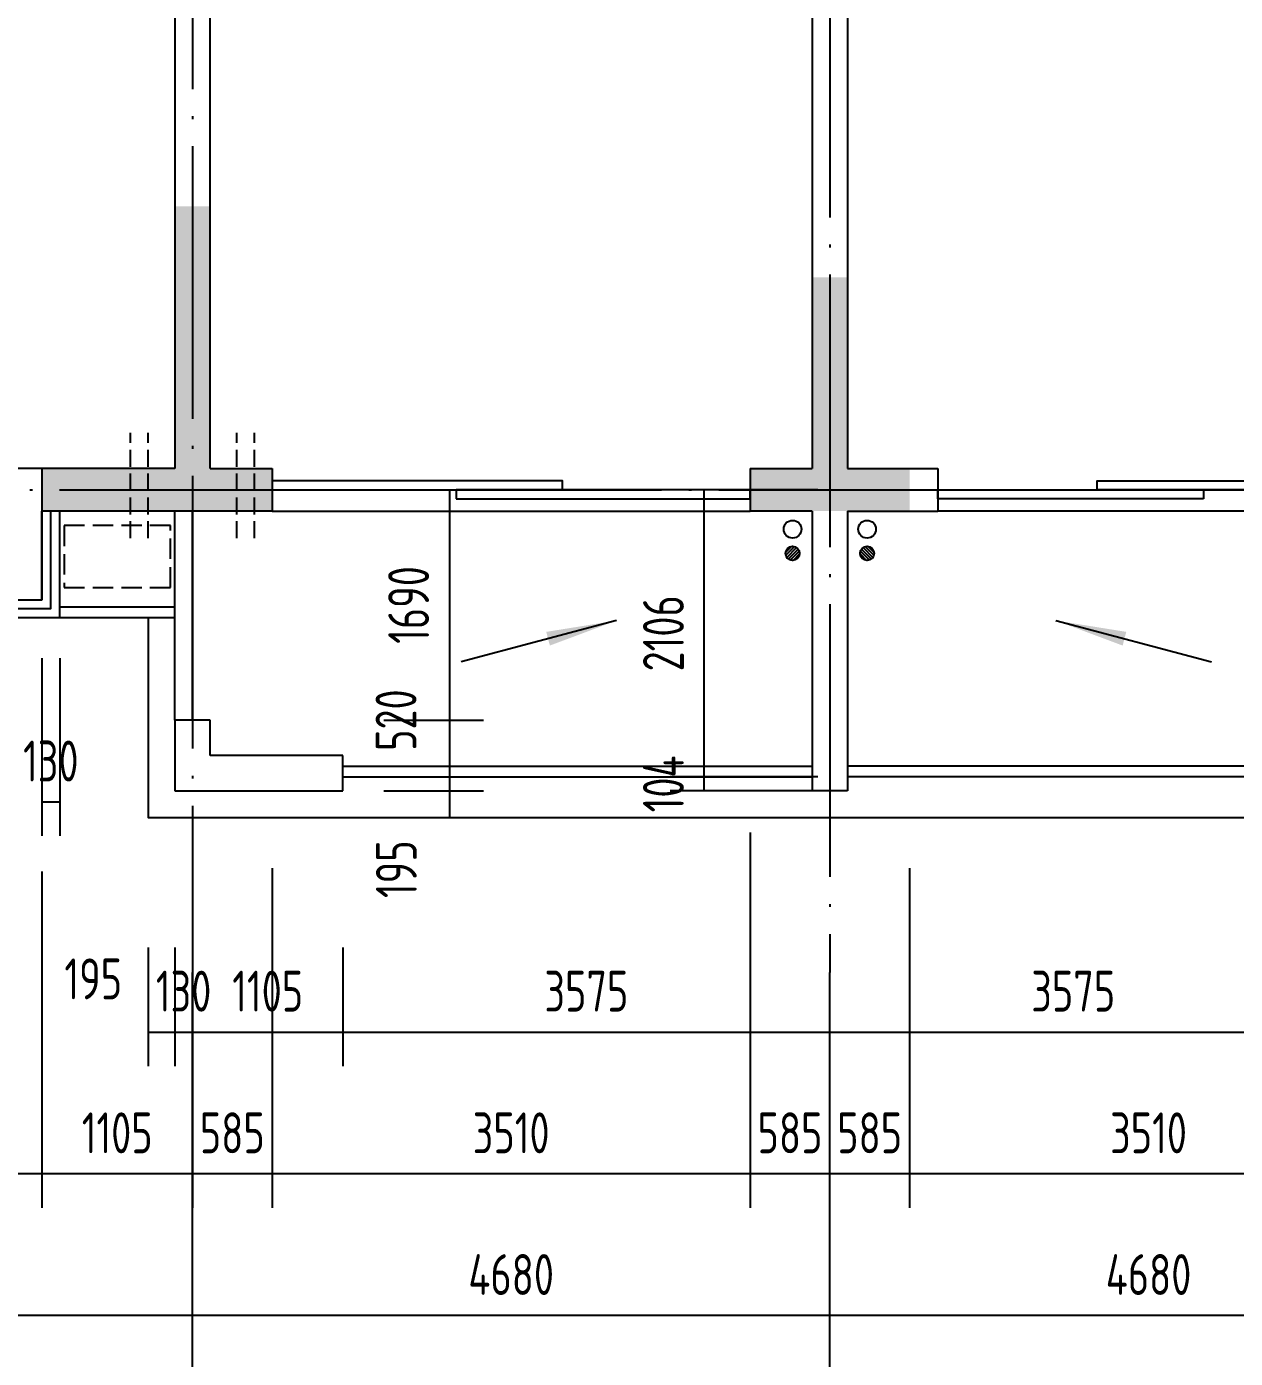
# Model space of a CAD drawing. Extents: x -726032 to 135930, y -151624 to 587044.
# Drawn here: x -453105 to -444229, y 402179 to 411954 of the extents above; entities that cross this region are included whole.
import ezdxf

# ---------------------------------------------------------------- set-up
doc = ezdxf.new("R2010")
doc.units = 0
doc.header["$LTSCALE"] = 1000
doc.header["$MEASUREMENT"] = 0
doc.linetypes.add('DASH', pattern=[0.35, 0.25, -0.1])
doc.linetypes.add('DOTE', pattern=[2.42, 2, -0.2, 0.02, -0.2])
doc.layers.get('0').update_dxf_attribs({"linetype": 'CONTINUOUS'})
doc.layers.get('DEFPOINTS').update_dxf_attribs({"color": 1, "linetype": 'CONTINUOUS'})
for name, color, linetype in [('AXIS', 245, 'CONTINUOUS'), ('COLUMN', 170, 'CONTINUOUS'), ('DOTE', 8, 'DOTE'), ('GROUND', 45, 'CONTINUOUS'), ('PUB_DIM', 245, 'CONTINUOUS'), ('ROOF', 4, 'CONTINUOUS'), ('WALL', 255, 'CONTINUOUS'), ('WINDOW', 155, 'CONTINUOUS'), ('空调', 245, 'CONTINUOUS'), ('雨水管', 20, 'CONTINUOUS')]:
    doc.layers.add(name, color=color, linetype=linetype)
doc.styles.add('DIM_FONT', font='isocp.shx', dxfattribs={"width": 0.8})
doc.dimstyles.new('AXIS', dxfattribs={"dimtxt": 300, "dimasz": 1, "dimexe": 250, "dimexo": 300, "dimgap": 150, "dimtad": 1, "dimdec": 0, "dimzin": 0, "dimdsep": 46, "dimtxsty": 'DIM_FONT', "dimcen": 0.09, "dimse1": 1, "dimse2": 1, "dimclrt": 142, "dimadec": 0, "dimazin": 0, "dimtfac": 1, "dimtdec": 0, "dimtix": 1, "dimtmove": 2, "dimatfit": 3, "dimfxl": 1, "dimtolj": 1, "dimtzin": 0, "dimarcsym": 0})
doc.dimstyles.new('DIMA', dxfattribs={"dimtxt": 300, "dimasz": 1, "dimexe": 250, "dimexo": 300, "dimgap": 150, "dimtad": 1, "dimdec": 0, "dimzin": 0, "dimdsep": 46, "dimtxsty": 'DIM_FONT', "dimcen": 0.09, "dimse1": 1, "dimclrt": 142, "dimadec": 0, "dimazin": 0, "dimtfac": 1, "dimtdec": 0, "dimtix": 1, "dimtmove": 2, "dimatfit": 3, "dimfxl": 1, "dimtolj": 1, "dimtzin": 0, "dimarcsym": 0})
doc.dimstyles.new('DIMB', dxfattribs={"dimtxt": 300, "dimasz": 1, "dimexe": 250, "dimexo": 300, "dimgap": 150, "dimtad": 1, "dimdec": 0, "dimzin": 0, "dimdsep": 46, "dimtxsty": 'DIM_FONT', "dimcen": 0.09, "dimse2": 1, "dimclrt": 142, "dimadec": 0, "dimazin": 0, "dimtfac": 1, "dimtdec": 0, "dimtix": 1, "dimtmove": 2, "dimatfit": 3, "dimfxl": 1, "dimtolj": 1, "dimtzin": 0, "dimarcsym": 0})
doc.dimstyles.new('DIMN', dxfattribs={"dimtxt": 300, "dimasz": 1, "dimexe": 250, "dimexo": 300, "dimgap": 150, "dimtad": 1, "dimdec": 0, "dimzin": 0, "dimdsep": 46, "dimtxsty": 'DIM_FONT', "dimcen": 0.09, "dimclrt": 142, "dimadec": 0, "dimazin": 0, "dimtfac": 1, "dimtdec": 0, "dimtix": 1, "dimtmove": 2, "dimatfit": 3, "dimfxl": 1, "dimtolj": 1, "dimtzin": 0, "dimarcsym": 0})

# ---------------------------------------------------------------- blocks, each defined once
blk = doc.blocks.new('*D509')
at = {"layer": 'AXIS', "color": 0, "lineweight": -2, "transparency": 16777216}
for p, q in [((-481292.9, 404711.9), (-481292.9, 401204.5)), ((-412613.9, 404711.9), (-412613.9, 401204.5)), ((-412614.9, 401454.5), (-481291.9, 401454.5))]:
    blk.add_line(p, q, dxfattribs=at)
at = {"layer": 'AXIS', "color": 0, "transparency": 16777216}
for points in [[(-481291.9, 401454.7), (-481291.9, 401454.3), (-481292.9, 401454.5)], [(-412614.9, 401454.7), (-412614.9, 401454.3), (-412613.9, 401454.5)]]:
    blk.add_solid(points, dxfattribs=at)
at = {"layer": 'DEFPOINTS', "color": 0, "transparency": 16777216}
for p in [(-481292.9, 405011.9), (-412613.9, 405011.9), (-481292.9, 401454.5)]:
    blk.add_point(p, dxfattribs=at)
at = {"layer": 'AXIS', "color": 142, "transparency": 16777216, "insert": (-446953.4, 401754.5), "char_height": 300, "attachment_point": 5, "style": 'DIM_FONT'}
blk.add_mtext('\\A1;68679', dxfattribs=at)
blk = doc.blocks.new('*D3275')
at = {"layer": 'AXIS', "color": 0, "lineweight": -2, "transparency": 16777216}
blk.add_line((-442527.9, 402494.5), (-447205.9, 402494.5), dxfattribs=at)
at = {"layer": 'AXIS', "color": 0, "transparency": 16777216}
for points in [[(-447205.9, 402494.7), (-447205.9, 402494.3), (-447206.9, 402494.5)], [(-442527.9, 402494.7), (-442527.9, 402494.3), (-442526.9, 402494.5)]]:
    blk.add_solid(points, dxfattribs=at)
at = {"layer": 'DEFPOINTS', "color": 0, "transparency": 16777216}
for p in [(-447206.9, 405011.9), (-442526.9, 405011.9), (-447206.9, 402494.5)]:
    blk.add_point(p, dxfattribs=at)
at = {"layer": 'AXIS', "color": 142, "transparency": 16777216, "insert": (-444866.9, 402794.5), "char_height": 300, "attachment_point": 5, "style": 'DIM_FONT'}
blk.add_mtext('\\A1;4680', dxfattribs=at)
blk = doc.blocks.new('*D854')
at = {"layer": 'DEFPOINTS', "color": 0, "transparency": 16777216}
for p in [(-446621.9, 406077.9), (-443111.9, 406077.9), (-446621.9, 403534.5)]:
    blk.add_point(p, dxfattribs=at)
at = {"layer": 'PUB_DIM', "color": 0, "lineweight": -2, "transparency": 16777216}
for p, q in [((-446621.9, 405777.9), (-446621.9, 403284.5)), ((-443111.9, 405777.9), (-443111.9, 403284.5)), ((-443112.9, 403534.5), (-446620.9, 403534.5))]:
    blk.add_line(p, q, dxfattribs=at)
at = {"layer": 'PUB_DIM', "color": 0, "transparency": 16777216}
for points in [[(-446620.9, 403534.7), (-446620.9, 403534.3), (-446621.9, 403534.5)], [(-443112.9, 403534.7), (-443112.9, 403534.3), (-443111.9, 403534.5)]]:
    blk.add_solid(points, dxfattribs=at)
at = {"layer": 'PUB_DIM', "color": 142, "transparency": 16777216, "insert": (-444866.9, 403834.5), "char_height": 300, "attachment_point": 5, "style": 'DIM_FONT'}
blk.add_mtext('\\A1;3510', dxfattribs=at)
blk = doc.blocks.new('*D2086')
at = {"layer": 'DEFPOINTS', "color": 0, "transparency": 16777216}
for p in [(-447206.9, 405494.4), (-443631.9, 405494.4), (-443631.9, 404574.5)]:
    blk.add_point(p, dxfattribs=at)
at = {"layer": 'PUB_DIM', "color": 0, "lineweight": -2, "transparency": 16777216}
for p, q in [((-443631.9, 405194.4), (-443631.9, 404324.5)), ((-447205.9, 404574.5), (-443632.9, 404574.5))]:
    blk.add_line(p, q, dxfattribs=at)
at = {"layer": 'PUB_DIM', "color": 0, "transparency": 16777216}
for points in [[(-447205.9, 404574.7), (-447205.9, 404574.3), (-447206.9, 404574.5)], [(-443632.9, 404574.7), (-443632.9, 404574.3), (-443631.9, 404574.5)]]:
    blk.add_solid(points, dxfattribs=at)
at = {"layer": 'PUB_DIM', "color": 142, "transparency": 16777216, "insert": (-445419.4, 404874.5), "char_height": 300, "attachment_point": 5, "style": 'DIM_FONT'}
blk.add_mtext('\\A1;3575', dxfattribs=at)
blk = doc.blocks.new('*D3280')
at = {"layer": 'AXIS', "color": 0, "lineweight": -2, "transparency": 16777216}
blk.add_line((-447207.9, 402494.5), (-451885.9, 402494.5), dxfattribs=at)
at = {"layer": 'AXIS', "color": 0, "transparency": 16777216}
for points in [[(-451885.9, 402494.7), (-451885.9, 402494.3), (-451886.9, 402494.5)], [(-447207.9, 402494.7), (-447207.9, 402494.3), (-447206.9, 402494.5)]]:
    blk.add_solid(points, dxfattribs=at)
at = {"layer": 'DEFPOINTS', "color": 0, "transparency": 16777216}
for p in [(-451886.9, 405011.9), (-447206.9, 405011.9), (-451886.9, 402494.5)]:
    blk.add_point(p, dxfattribs=at)
at = {"layer": 'AXIS', "color": 142, "transparency": 16777216, "insert": (-449546.9, 402794.5), "char_height": 300, "attachment_point": 5, "style": 'DIM_FONT'}
blk.add_mtext('\\A1;4680', dxfattribs=at)
blk = doc.blocks.new('*D3664')
at = {"layer": 'DEFPOINTS', "color": 0, "transparency": 16777216}
for p in [(-450781.9, 405494.4), (-447206.9, 405494.4), (-447206.9, 404574.5)]:
    blk.add_point(p, dxfattribs=at)
at = {"layer": 'PUB_DIM', "color": 0, "lineweight": -2, "transparency": 16777216}
for p, q in [((-450781.9, 405194.4), (-450781.9, 404324.5)), ((-450780.9, 404574.5), (-447207.9, 404574.5))]:
    blk.add_line(p, q, dxfattribs=at)
at = {"layer": 'PUB_DIM', "color": 0, "transparency": 16777216}
for points in [[(-450780.9, 404574.7), (-450780.9, 404574.3), (-450781.9, 404574.5)], [(-447207.9, 404574.7), (-447207.9, 404574.3), (-447206.9, 404574.5)]]:
    blk.add_solid(points, dxfattribs=at)
at = {"layer": 'PUB_DIM', "color": 142, "transparency": 16777216, "insert": (-448994.4, 404874.5), "char_height": 300, "attachment_point": 5, "style": 'DIM_FONT'}
blk.add_mtext('\\A1;3575', dxfattribs=at)
blk = doc.blocks.new('*D864')
at = {"layer": 'DEFPOINTS', "color": 0, "transparency": 16777216}
for p in [(-447791.9, 406337.9), (-451301.9, 406077.9), (-451301.9, 403534.5)]:
    blk.add_point(p, dxfattribs=at)
at = {"layer": 'PUB_DIM', "color": 0, "lineweight": -2, "transparency": 16777216}
for p, q in [((-447791.9, 406037.9), (-447791.9, 403284.5)), ((-451301.9, 405777.9), (-451301.9, 403284.5)), ((-447792.9, 403534.5), (-451300.9, 403534.5))]:
    blk.add_line(p, q, dxfattribs=at)
at = {"layer": 'PUB_DIM', "color": 0, "transparency": 16777216}
for points in [[(-451300.9, 403534.7), (-451300.9, 403534.3), (-451301.9, 403534.5)], [(-447792.9, 403534.7), (-447792.9, 403534.3), (-447791.9, 403534.5)]]:
    blk.add_solid(points, dxfattribs=at)
at = {"layer": 'PUB_DIM', "color": 142, "transparency": 16777216, "insert": (-449546.9, 403834.5), "char_height": 300, "attachment_point": 5, "style": 'DIM_FONT'}
blk.add_mtext('\\A1;3510', dxfattribs=at)
blk = doc.blocks.new('*D2092')
at = {"layer": 'DEFPOINTS', "color": 0, "transparency": 16777216}
for p in [(-451886.9, 405494.4), (-450781.9, 405494.4), (-450781.9, 404574.5)]:
    blk.add_point(p, dxfattribs=at)
at = {"layer": 'PUB_DIM', "color": 0, "lineweight": -2, "transparency": 16777216}
for p, q in [((-450781.9, 405194.4), (-450781.9, 404324.5)), ((-451885.9, 404574.5), (-450782.9, 404574.5))]:
    blk.add_line(p, q, dxfattribs=at)
at = {"layer": 'PUB_DIM', "color": 0, "transparency": 16777216}
for points in [[(-451885.9, 404574.7), (-451885.9, 404574.3), (-451886.9, 404574.5)], [(-450782.9, 404574.7), (-450782.9, 404574.3), (-450781.9, 404574.5)]]:
    blk.add_solid(points, dxfattribs=at)
at = {"layer": 'PUB_DIM', "color": 142, "transparency": 16777216, "insert": (-451334.4, 404874.5), "char_height": 300, "attachment_point": 5, "style": 'DIM_FONT'}
blk.add_mtext('\\A1;1105', dxfattribs=at)
blk = doc.blocks.new('*D865')
at = {"layer": 'DEFPOINTS', "color": 0, "transparency": 16777216}
for p in [(-451886.9, 406077.9), (-451301.9, 406077.9), (-451886.9, 403534.5)]:
    blk.add_point(p, dxfattribs=at)
at = {"layer": 'PUB_DIM', "color": 0, "lineweight": -2, "transparency": 16777216}
for p, q in [((-451886.9, 405777.9), (-451886.9, 403284.5)), ((-451301.9, 405777.9), (-451301.9, 403284.5)), ((-451887.9, 403534.5), (-451888.9, 403534.5)), ((-451301.9, 403534.5), (-451886.9, 403534.5)), ((-451300.9, 403534.5), (-451299.9, 403534.5))]:
    blk.add_line(p, q, dxfattribs=at)
at = {"layer": 'PUB_DIM', "color": 0, "transparency": 16777216}
for points in [[(-451887.9, 403534.7), (-451887.9, 403534.3), (-451886.9, 403534.5)], [(-451300.9, 403534.7), (-451300.9, 403534.3), (-451301.9, 403534.5)]]:
    blk.add_solid(points, dxfattribs=at)
at = {"layer": 'PUB_DIM', "color": 142, "transparency": 16777216, "insert": (-451594.4, 403834.5), "char_height": 300, "attachment_point": 5, "style": 'DIM_FONT'}
blk.add_mtext('\\A1;585', dxfattribs=at)
blk = doc.blocks.new('*D2093')
at = {"layer": 'DEFPOINTS', "color": 0, "transparency": 16777216}
for p in [(-447791.9, 406337.9), (-447206.9, 406337.9), (-447791.9, 403534.5)]:
    blk.add_point(p, dxfattribs=at)
at = {"layer": 'PUB_DIM', "color": 0, "lineweight": -2, "transparency": 16777216}
for p, q in [((-447791.9, 406037.9), (-447791.9, 403284.5)), ((-447792.9, 403534.5), (-447793.9, 403534.5)), ((-447206.9, 403534.5), (-447791.9, 403534.5)), ((-447205.9, 403534.5), (-447204.9, 403534.5))]:
    blk.add_line(p, q, dxfattribs=at)
at = {"layer": 'PUB_DIM', "color": 0, "transparency": 16777216}
for points in [[(-447792.9, 403534.7), (-447792.9, 403534.3), (-447791.9, 403534.5)], [(-447205.9, 403534.7), (-447205.9, 403534.3), (-447206.9, 403534.5)]]:
    blk.add_solid(points, dxfattribs=at)
at = {"layer": 'PUB_DIM', "color": 142, "transparency": 16777216, "insert": (-447499.4, 403834.5), "char_height": 300, "attachment_point": 5, "style": 'DIM_FONT'}
blk.add_mtext('\\A1;585', dxfattribs=at)
blk = doc.blocks.new('*D3665')
at = {"layer": 'DEFPOINTS', "color": 0, "transparency": 16777216}
for p in [(-447206.9, 406337.9), (-446621.9, 406077.9), (-447206.9, 403534.5)]:
    blk.add_point(p, dxfattribs=at)
at = {"layer": 'PUB_DIM', "color": 0, "lineweight": -2, "transparency": 16777216}
for p, q in [((-446621.9, 405777.9), (-446621.9, 403284.5)), ((-447207.9, 403534.5), (-447208.9, 403534.5)), ((-446621.9, 403534.5), (-447206.9, 403534.5)), ((-446620.9, 403534.5), (-446619.9, 403534.5))]:
    blk.add_line(p, q, dxfattribs=at)
at = {"layer": 'PUB_DIM', "color": 0, "transparency": 16777216}
for points in [[(-447207.9, 403534.7), (-447207.9, 403534.3), (-447206.9, 403534.5)], [(-446620.9, 403534.7), (-446620.9, 403534.3), (-446621.9, 403534.5)]]:
    blk.add_solid(points, dxfattribs=at)
at = {"layer": 'PUB_DIM', "color": 142, "transparency": 16777216, "insert": (-446914.4, 403834.5), "char_height": 300, "attachment_point": 5, "style": 'DIM_FONT'}
blk.add_mtext('\\A1;585', dxfattribs=at)
blk = doc.blocks.new('*D3666')
at = {"layer": 'DEFPOINTS', "color": 0, "transparency": 16777216}
for p in [(-452016.9, 405494.4), (-451886.9, 405494.4), (-451886.9, 404574.5)]:
    blk.add_point(p, dxfattribs=at)
at = {"layer": 'PUB_DIM', "color": 0, "lineweight": -2, "transparency": 16777216}
for p, q in [((-452016.9, 405194.4), (-452016.9, 404324.5)), ((-452017.9, 404574.5), (-452018.9, 404574.5)), ((-452016.9, 404574.5), (-451886.9, 404574.5)), ((-451885.9, 404574.5), (-451884.9, 404574.5))]:
    blk.add_line(p, q, dxfattribs=at)
at = {"layer": 'PUB_DIM', "color": 0, "transparency": 16777216}
for points in [[(-452017.9, 404574.7), (-452017.9, 404574.3), (-452016.9, 404574.5)], [(-451885.9, 404574.7), (-451885.9, 404574.3), (-451886.9, 404574.5)]]:
    blk.add_solid(points, dxfattribs=at)
at = {"layer": 'PUB_DIM', "color": 142, "transparency": 16777216, "insert": (-451951.9, 404874.5), "char_height": 300, "attachment_point": 5, "style": 'DIM_FONT'}
blk.add_mtext('\\A1;130', dxfattribs=at)
blk = doc.blocks.new('*D866')
at = {"layer": 'DEFPOINTS', "color": 0, "transparency": 16777216}
for p in [(-452991.9, 407618), (-452861.9, 407618), (-452861.9, 406263.5)]:
    blk.add_point(p, dxfattribs=at)
at = {"layer": 'PUB_DIM', "color": 0, "lineweight": -2, "transparency": 16777216}
for p, q in [((-452991.9, 407318), (-452991.9, 406013.5)), ((-452861.9, 407318), (-452861.9, 406013.5)), ((-452992.9, 406263.5), (-452993.9, 406263.5)), ((-452991.9, 406263.5), (-452861.9, 406263.5)), ((-452860.9, 406263.5), (-452859.9, 406263.5))]:
    blk.add_line(p, q, dxfattribs=at)
at = {"layer": 'PUB_DIM', "color": 0, "transparency": 16777216}
for points in [[(-452992.9, 406263.6), (-452992.9, 406263.3), (-452991.9, 406263.5)], [(-452860.9, 406263.6), (-452860.9, 406263.3), (-452861.9, 406263.5)]]:
    blk.add_solid(points, dxfattribs=at)
at = {"layer": 'PUB_DIM', "color": 142, "transparency": 16777216, "insert": (-452926.9, 406563.5), "char_height": 300, "attachment_point": 5, "style": 'DIM_FONT'}
blk.add_mtext('\\A1;130', dxfattribs=at)
blk = doc.blocks.new('*D868')
at = {"layer": 'DEFPOINTS', "color": 0, "transparency": 16777216}
for p in [(-455331.9, 406051.9), (-452991.9, 406051.9), (-455331.9, 403534.5)]:
    blk.add_point(p, dxfattribs=at)
at = {"layer": 'PUB_DIM', "color": 0, "lineweight": -2, "transparency": 16777216}
for p, q in [((-455331.9, 405751.9), (-455331.9, 403284.5)), ((-452991.9, 405751.9), (-452991.9, 403284.5)), ((-452992.9, 403534.5), (-455330.9, 403534.5))]:
    blk.add_line(p, q, dxfattribs=at)
at = {"layer": 'PUB_DIM', "color": 0, "transparency": 16777216}
for points in [[(-455330.9, 403534.7), (-455330.9, 403534.3), (-455331.9, 403534.5)], [(-452992.9, 403534.7), (-452992.9, 403534.3), (-452991.9, 403534.5)]]:
    blk.add_solid(points, dxfattribs=at)
at = {"layer": 'PUB_DIM', "color": 142, "transparency": 16777216, "insert": (-454161.9, 403834.5), "char_height": 300, "attachment_point": 5, "style": 'DIM_FONT'}
blk.add_mtext('\\A1;2340', dxfattribs=at)
blk = doc.blocks.new('*D3281')
at = {"layer": 'AXIS', "color": 0, "lineweight": -2, "transparency": 16777216}
blk.add_line((-451887.9, 402494.5), (-456435.9, 402494.5), dxfattribs=at)
at = {"layer": 'AXIS', "color": 0, "transparency": 16777216}
for points in [[(-456435.9, 402494.7), (-456435.9, 402494.3), (-456436.9, 402494.5)], [(-451887.9, 402494.7), (-451887.9, 402494.3), (-451886.9, 402494.5)]]:
    blk.add_solid(points, dxfattribs=at)
at = {"layer": 'DEFPOINTS', "color": 0, "transparency": 16777216}
for p in [(-456436.9, 405011.9), (-451886.9, 405011.9), (-456436.9, 402494.5)]:
    blk.add_point(p, dxfattribs=at)
at = {"layer": 'AXIS', "color": 142, "transparency": 16777216, "insert": (-454161.9, 402794.5), "char_height": 300, "attachment_point": 5, "style": 'DIM_FONT'}
blk.add_mtext('\\A1;4550', dxfattribs=at)
blk = doc.blocks.new('*D2095')
at = {"layer": 'DEFPOINTS', "color": 0, "transparency": 16777216}
for p in [(-452991.9, 406051.9), (-451886.9, 406077.9), (-452991.9, 403534.5)]:
    blk.add_point(p, dxfattribs=at)
at = {"layer": 'PUB_DIM', "color": 0, "lineweight": -2, "transparency": 16777216}
for p, q in [((-452991.9, 405751.9), (-452991.9, 403284.5)), ((-451887.9, 403534.5), (-452990.9, 403534.5))]:
    blk.add_line(p, q, dxfattribs=at)
at = {"layer": 'PUB_DIM', "color": 0, "transparency": 16777216}
for points in [[(-452990.9, 403534.7), (-452990.9, 403534.3), (-452991.9, 403534.5)], [(-451887.9, 403534.7), (-451887.9, 403534.3), (-451886.9, 403534.5)]]:
    blk.add_solid(points, dxfattribs=at)
at = {"layer": 'PUB_DIM', "color": 142, "transparency": 16777216, "insert": (-452439.4, 403834.5), "char_height": 300, "attachment_point": 5, "style": 'DIM_FONT'}
blk.add_mtext('\\A1;1105', dxfattribs=at)
blk = doc.blocks.new('*D869')
at = {"layer": 'DEFPOINTS', "color": 0, "transparency": 16777216}
for p in [(-452211.9, 405494.4), (-452016.9, 405494.4), (-452016.9, 404574.5)]:
    blk.add_point(p, dxfattribs=at)
at = {"layer": 'PUB_DIM', "color": 0, "lineweight": -2, "transparency": 16777216}
for p, q in [((-452211.9, 405194.4), (-452211.9, 404324.5)), ((-452016.9, 405194.4), (-452016.9, 404324.5)), ((-452212.9, 404574.5), (-452213.9, 404574.5)), ((-452211.9, 404574.5), (-452016.9, 404574.5)), ((-452015.9, 404574.5), (-452014.9, 404574.5))]:
    blk.add_line(p, q, dxfattribs=at)
at = {"layer": 'PUB_DIM', "color": 0, "transparency": 16777216}
for points in [[(-452212.9, 404574.7), (-452212.9, 404574.3), (-452211.9, 404574.5)], [(-452015.9, 404574.7), (-452015.9, 404574.3), (-452016.9, 404574.5)]]:
    blk.add_solid(points, dxfattribs=at)
at = {"layer": 'PUB_DIM', "color": 142, "transparency": 16777216, "insert": (-452615.3, 404964.5), "char_height": 300, "attachment_point": 5, "style": 'DIM_FONT'}
blk.add_mtext('\\A1;195', dxfattribs=at)
blk = doc.blocks.new('_ARROW')
blk.add_solid([(0, 0), (-1, 0.1), (-1, -0.1)])
blk = doc.blocks.new('*D3937')
at = {"layer": 'DEFPOINTS', "color": 0, "transparency": 16777216}
for p in [(-448128.7, 408554), (-446995.3, 408554), (-446995.3, 406447.8)]:
    blk.add_point(p, dxfattribs=at)
at = {"layer": 'PUB_DIM', "color": 0, "lineweight": -2, "transparency": 16777216}
for p, q in [((-447295.3, 408554), (-448378.7, 408554)), ((-448128.7, 406448.8), (-448128.7, 408553)), ((-447295.3, 406447.8), (-448378.7, 406447.8))]:
    blk.add_line(p, q, dxfattribs=at)
at = {"layer": 'PUB_DIM', "color": 0, "transparency": 16777216}
for points in [[(-448128.9, 408553), (-448128.6, 408553), (-448128.7, 408554)], [(-448128.9, 406448.8), (-448128.6, 406448.8), (-448128.7, 406447.8)]]:
    blk.add_solid(points, dxfattribs=at)
at = {"layer": 'PUB_DIM', "color": 142, "transparency": 16777216, "insert": (-448428.7, 407500.9), "char_height": 300, "attachment_point": 5, "rotation": 90, "style": 'DIM_FONT'}
blk.add_mtext('\\A1;2106', dxfattribs=at)
blk = doc.blocks.new('*D3938')
at = {"layer": 'DEFPOINTS', "color": 0, "transparency": 16777216}
for p in [(-448128.7, 406447.8), (-446995.3, 406447.8), (-446995.3, 406344)]:
    blk.add_point(p, dxfattribs=at)
at = {"layer": 'PUB_DIM', "color": 0, "lineweight": -2, "transparency": 16777216}
for p, q in [((-447295.3, 406447.8), (-448378.7, 406447.8)), ((-448128.7, 406448.8), (-448128.7, 406449.8)), ((-448128.7, 406344), (-448128.7, 406447.8)), ((-447295.3, 406344), (-448378.7, 406344)), ((-448128.7, 406343), (-448128.7, 406342))]:
    blk.add_line(p, q, dxfattribs=at)
at = {"layer": 'PUB_DIM', "color": 0, "transparency": 16777216}
for points in [[(-448128.9, 406448.8), (-448128.6, 406448.8), (-448128.7, 406447.8)], [(-448128.9, 406343), (-448128.6, 406343), (-448128.7, 406344)]]:
    blk.add_solid(points, dxfattribs=at)
at = {"layer": 'PUB_DIM', "color": 142, "transparency": 16777216, "insert": (-448428.7, 406395.9), "char_height": 300, "attachment_point": 5, "rotation": 90, "style": 'DIM_FONT'}
blk.add_mtext('\\A1;104', dxfattribs=at)
blk = doc.blocks.new('*D3977')
at = {"layer": 'DEFPOINTS', "color": 0, "transparency": 16777216}
for p in [(-450782.2, 406343.8), (-450782.2, 406148.8), (-449999.7, 406148.8)]:
    blk.add_point(p, dxfattribs=at)
at = {"layer": 'PUB_DIM', "color": 0, "lineweight": -2, "transparency": 16777216}
for p, q in [((-450482.2, 406343.8), (-449749.7, 406343.8)), ((-449999.7, 406344.8), (-449999.7, 406345.8)), ((-449999.7, 406343.8), (-449999.7, 406148.8)), ((-450482.2, 406148.8), (-449749.7, 406148.8)), ((-449999.7, 406147.8), (-449999.7, 406146.8))]:
    blk.add_line(p, q, dxfattribs=at)
at = {"layer": 'PUB_DIM', "color": 0, "transparency": 16777216}
for points in [[(-449999.8, 406344.8), (-449999.5, 406344.8), (-449999.7, 406343.8)], [(-449999.8, 406147.8), (-449999.5, 406147.8), (-449999.7, 406148.8)]]:
    blk.add_solid(points, dxfattribs=at)
at = {"layer": 'PUB_DIM', "color": 142, "transparency": 16777216, "insert": (-450389.7, 405769.6), "char_height": 300, "attachment_point": 5, "rotation": 90, "style": 'DIM_FONT'}
blk.add_mtext('\\A1;195', dxfattribs=at)
blk = doc.blocks.new('*D3978')
at = {"layer": 'DEFPOINTS', "color": 0, "transparency": 16777216}
for p in [(-450782.2, 406863.8), (-450782.2, 406343.8), (-449999.7, 406343.8)]:
    blk.add_point(p, dxfattribs=at)
at = {"layer": 'PUB_DIM', "color": 0, "lineweight": -2, "transparency": 16777216}
for p, q in [((-450482.2, 406863.8), (-449749.7, 406863.8)), ((-449999.7, 406862.8), (-449999.7, 406344.8)), ((-450482.2, 406343.8), (-449749.7, 406343.8))]:
    blk.add_line(p, q, dxfattribs=at)
at = {"layer": 'PUB_DIM', "color": 0, "transparency": 16777216}
for points in [[(-449999.8, 406862.8), (-449999.5, 406862.8), (-449999.7, 406863.8)], [(-449999.8, 406344.8), (-449999.5, 406344.8), (-449999.7, 406343.8)]]:
    blk.add_solid(points, dxfattribs=at)
at = {"layer": 'PUB_DIM', "color": 142, "transparency": 16777216, "insert": (-450392.2, 406863.8), "char_height": 300, "attachment_point": 5, "rotation": 90, "style": 'DIM_FONT'}
blk.add_mtext('\\A1;520', dxfattribs=at)
blk = doc.blocks.new('*D3979')
at = {"layer": 'DEFPOINTS', "color": 0, "transparency": 16777216}
for p in [(-450782.2, 408554), (-450782.2, 406863.8), (-449999.7, 406863.8)]:
    blk.add_point(p, dxfattribs=at)
at = {"layer": 'PUB_DIM', "color": 0, "lineweight": -2, "transparency": 16777216}
for p, q in [((-450482.2, 408554), (-449749.7, 408554)), ((-449999.7, 408553), (-449999.7, 406864.8)), ((-450482.2, 406863.8), (-449749.7, 406863.8))]:
    blk.add_line(p, q, dxfattribs=at)
at = {"layer": 'PUB_DIM', "color": 0, "transparency": 16777216}
for points in [[(-449999.8, 408553), (-449999.5, 408553), (-449999.7, 408554)], [(-449999.8, 406864.8), (-449999.5, 406864.8), (-449999.7, 406863.8)]]:
    blk.add_solid(points, dxfattribs=at)
at = {"layer": 'PUB_DIM', "color": 142, "transparency": 16777216, "insert": (-450299.7, 407708.9), "char_height": 300, "attachment_point": 5, "rotation": 90, "style": 'DIM_FONT'}
blk.add_mtext('\\A1;1690', dxfattribs=at)

msp = doc.modelspace()

# ---------------------------------------------------------------- hatches: boundary and pattern name
at = {"layer": '雨水管'}
h = msp.add_hatch(dxfattribs=at)
h.set_pattern_fill('ANSI31', color=256, scale=130, style=0)
h.set_pattern_definition([(45, (-968236.378, 750119.422), (-11.4904852, 11.4904852), [])])
h.paths.add_polyline_path([(-447532.6, 408087.6, 1), (-447428.6, 408087.6, 1)])
h = msp.add_hatch(dxfattribs=at)
h.set_pattern_fill('ANSI31', color=256, scale=130, style=0)
h.set_pattern_definition([(135, (73822.637, 750119.422), (11.4904852, 11.4904852), [])])
h.paths.add_polyline_path([(-446985.2, 408087.6, 1), (-446881.2, 408087.6, 1)])

# ---------------------------------------------------------------- linework, layer by layer
at = {"layer": 'AXIS'}
for p, q in [((-451886.9, 400934.5), (-451886.9, 405011.9)), ((-447206.9, 400934.5), (-447206.9, 405011.9))]:
    msp.add_line(p, q, dxfattribs=at)
at = {"layer": 'COLUMN'}
for points in [[(-452016.9, 410634), (-452016.9, 408710), (-451756.9, 410634), (-451756.9, 408710)], [(-447336.9, 408710), (-447336.9, 410114), (-447076.9, 408710), (-447076.9, 410114)], [(-452991.9, 408710), (-452991.9, 408398), (-451301.9, 408710), (-451301.9, 408398)], [(-447791.9, 408710), (-447791.9, 408398), (-446621.9, 408710), (-446621.9, 408398)]]:
    msp.add_solid(points, dxfattribs=at)
at = {"layer": 'DOTE'}
for p, q in [((-451886.9, 432855.9), (-451886.9, 405011.9)), ((-447206.9, 417394), (-447206.9, 405011.9)), ((-481902.2, 408554), (-412270.4, 408554))]:
    msp.add_line(p, q, dxfattribs=at)
at = {"layer": 'GROUND'}
for p, q in [((-451301.9, 408398), (-447791.9, 408398)), ((-443293.9, 408398), (-446413.9, 408398))]:
    msp.add_line(p, q, dxfattribs=at)
at = {"layer": 'ROOF'}
for p, q in [((-452016.9, 406863.8), (-452016.9, 408398)), ((-451886.9, 406863.8), (-451886.9, 408398)), ((-452861.9, 407696), (-452016.9, 407696)), ((-452861.9, 407618), (-452016.9, 407618))]:
    msp.add_line(p, q, dxfattribs=at)
for points in [[(-452211.9, 407618), (-452211.9, 406148.8), (-447336.9, 406148.8)], [(-447336.9, 406148.8), (-442201.9, 406148.8), (-442201.9, 407618)], [(-450781.9, 406525.8), (-447336.9, 406525.8)], [(-450781.9, 406447.8), (-447336.9, 406447.8)], [(-443631.9, 406525.8), (-447076.9, 406525.8)], [(-443631.9, 406447.8), (-447076.9, 406447.8)]]:
    msp.add_lwpolyline(points, dxfattribs=at)
at = {"layer": 'WALL'}
for p, q in [((-451756.9, 408710), (-451756.9, 414898)), ((-447336.9, 414586), (-447336.9, 408710)), ((-447076.9, 414586), (-447076.9, 408710)), ((-452016.9, 413806), (-452016.9, 408710)), ((-452991.9, 408710), (-452991.9, 408398)), ((-452016.9, 408710), (-452991.9, 408710)), ((-451756.9, 408710), (-451301.9, 408710)), ((-451301.9, 408710), (-451301.9, 408398)), ((-447791.9, 408710), (-447336.9, 408710)), ((-447791.9, 408710), (-447791.9, 408398)), ((-447076.9, 408710), (-446413.9, 408710)), ((-446413.9, 408710), (-446413.9, 408398)), ((-451301.9, 408398), (-452991.9, 408398)), ((-447336.9, 408398), (-447791.9, 408398)), ((-447336.9, 408398), (-447336.9, 406344)), ((-447076.9, 408398), (-446413.9, 408398)), ((-447076.9, 408398), (-447076.9, 406344)), ((-447076.9, 406344), (-447336.9, 406344))]:
    msp.add_line(p, q, dxfattribs=at)
at = {"layer": 'WALL', "color": 255}
for p, q in [((-452016.9, 406863.8), (-452016.9, 406343.8)), ((-451756.9, 406603.8), (-451756.9, 406863.8)), ((-450781.9, 406603.8), (-451756.9, 406603.8)), ((-450781.9, 406343.8), (-450781.9, 406603.8)), ((-452016.9, 406343.8), (-450781.9, 406343.8))]:
    msp.add_line(p, q, dxfattribs=at)
at = {"layer": 'WALL', "color": 0}
msp.add_line((-451756.9, 406863.8), (-452016.9, 406863.8), dxfattribs=at)
at = {"layer": 'WINDOW'}
msp.add_line((-452991.9, 408710), (-455331.9, 408710), dxfattribs=at)
for points in [[(-451301.9, 408554), (-449169.9, 408554), (-449169.9, 408619), (-451301.9, 408619)], [(-443293.9, 408554), (-445243.9, 408554), (-445243.9, 408619), (-443293.9, 408619)], [(-449949.9, 408489), (-447791.9, 408489), (-447791.9, 408554), (-449949.9, 408554)], [(-444463.9, 408489), (-446413.9, 408489), (-446413.9, 408554), (-444463.9, 408554)]]:
    msp.add_lwpolyline(points, close=True, dxfattribs=at)
for points in [[(-455461.9, 408398), (-455461.9, 407618), (-452861.9, 407618), (-452861.9, 408398)], [(-455396.9, 408398), (-455396.9, 407683), (-452926.9, 407683), (-452926.9, 408398)], [(-455331.9, 408398), (-455331.9, 407748), (-452991.9, 407748), (-452991.9, 408398)], [(-452991.9, 408398), (-452991.9, 407748)]]:
    msp.add_lwpolyline(points, dxfattribs=at)
at = {"layer": '空调', "linetype": 'DASH', "ltscale": 0.5}
for p, q in [((-452341.9, 408198.3), (-452341.9, 408972.1)), ((-452211.9, 408198.3), (-452211.9, 408972.1)), ((-451561.9, 408198.3), (-451561.9, 408972.1)), ((-451431.9, 408198.3), (-451431.9, 408972.1))]:
    msp.add_line(p, q, dxfattribs=at)
at = {"layer": '空调', "linetype": 'DASH', "ltscale": 0.6}
msp.add_lwpolyline([(-452828.7, 407836.6), (-452048.7, 407836.6), (-452048.7, 408291.6), (-452828.7, 408291.6)], close=True, dxfattribs=at)
at = {"layer": '雨水管'}
for points in [[(-448773.1, 407594.4), (-449915.1, 407292.3)], [(-445546.3, 407594.4), (-444404.3, 407292.3)]]:
    msp.add_lwpolyline(points, dxfattribs=at)
for centre, radius in [((-447480.6, 408265.2), 65), ((-446933.2, 408265.2), 65), ((-447480.6, 408087.6), 52), ((-446933.2, 408087.6), 52)]:
    msp.add_circle(centre, radius, dxfattribs=at)

# ---------------------------------------------------------------- block references
for p, xscale, yscale, zscale, rotation in [((-448773.1, 407594.4), 519.9999999999976, 519.9999999999976, 519.9999999999976, 14.8153817559993), ((-445546.3, 407594.4), -519.9999999999972, 520, 520, 345.1846182440007)]:
    msp.add_blockref('_ARROW', p, dxfattribs=dict(at, xscale=xscale, yscale=yscale, zscale=zscale, rotation=rotation))

# ---------------------------------------------------------------- dimensions: what is measured, and where the dimension line sits
at = {"layer": 'AXIS'}
dim = msp.add_aligned_dim(p1=(-412613.9, 405011.9), p2=(-481292.9, 405011.9), distance=3557.4, dimstyle='DIMN', dxfattribs=at)
dim.commit()
dim.dimension.update_dxf_attribs({"geometry": '*D509', "text_midpoint": (-446953.4, 401754.5)})
for base, p1, p2, picture, middle in [((-456436.9, 402494.5), (-451886.9, 405011.9), (-456436.9, 405011.9), '*D3281', (-454161.9, 402794.5)), ((-451886.9, 402494.5), (-447206.9, 405011.9), (-451886.9, 405011.9), '*D3280', (-449546.9, 402794.5)), ((-447206.9, 402494.5), (-442526.9, 405011.9), (-447206.9, 405011.9), '*D3275', (-444866.9, 402794.5))]:
    dim = msp.add_linear_dim(base=base, p1=p1, p2=p2, dimstyle='AXIS', dxfattribs=at)
    dim.commit()
    dim.dimension.update_dxf_attribs({"geometry": picture, "text_midpoint": middle})
at = {"layer": 'PUB_DIM'}
for base, p1, p2, picture, middle in [((-449999.7, 406863.8), (-450782.2, 408554), (-450782.2, 406863.8), '*D3979', (-450299.7, 407708.9)), ((-448128.7, 408554), (-446995.3, 406447.8), (-446995.3, 408554), '*D3937', (-448428.7, 407500.9)), ((-448128.7, 406447.8), (-446995.3, 406344), (-446995.3, 406447.8), '*D3938', (-448428.7, 406395.9))]:
    dim = msp.add_linear_dim(base=base, p1=p1, p2=p2, angle=90, dimstyle='DIMN', dxfattribs=at)
    dim.commit()
    dim.dimension.update_dxf_attribs({"geometry": picture, "text_midpoint": middle})
for base, p1, p2, dimstyle, picture, middle in [((-452861.9, 406263.5), (-452991.9, 407618), (-452861.9, 407618), 'DIMN', '*D866', (-452926.9, 406563.5)), ((-451301.9, 403534.5), (-447791.9, 406337.9), (-451301.9, 406077.9), 'DIMN', '*D864', (-449546.9, 403834.5)), ((-447791.9, 403534.5), (-447206.9, 406337.9), (-447791.9, 406337.9), 'DIMA', '*D2093', (-447499.4, 403834.5)), ((-447206.9, 403534.5), (-446621.9, 406077.9), (-447206.9, 406337.9), 'DIMB', '*D3665', (-446914.4, 403834.5)), ((-455331.9, 403534.5), (-452991.9, 406051.9), (-455331.9, 406051.9), 'DIMN', '*D868', (-454161.9, 403834.5)), ((-452991.9, 403534.5), (-451886.9, 406077.9), (-452991.9, 406051.9), 'DIMA', '*D2095', (-452439.4, 403834.5)), ((-451886.9, 403534.5), (-451301.9, 406077.9), (-451886.9, 406077.9), 'DIMN', '*D865', (-451594.4, 403834.5)), ((-446621.9, 403534.5), (-443111.9, 406077.9), (-446621.9, 406077.9), 'DIMN', '*D854', (-444866.9, 403834.5)), ((-451886.9, 404574.5), (-452016.9, 405494.4), (-451886.9, 405494.4), 'DIMB', '*D3666', (-451951.9, 404874.5)), ((-450781.9, 404574.5), (-451886.9, 405494.4), (-450781.9, 405494.4), 'DIMA', '*D2092', (-451334.4, 404874.5)), ((-447206.9, 404574.5), (-450781.9, 405494.4), (-447206.9, 405494.4), 'DIMB', '*D3664', (-448994.4, 404874.5)), ((-443631.9, 404574.5), (-447206.9, 405494.4), (-443631.9, 405494.4), 'DIMA', '*D2086', (-445419.4, 404874.5))]:
    dim = msp.add_linear_dim(base=base, p1=p1, p2=p2, dimstyle=dimstyle, dxfattribs=at)
    dim.commit()
    dim.dimension.update_dxf_attribs({"geometry": picture, "text_midpoint": middle})
for base, p1, p2, picture, middle in [((-449999.7, 406343.8), (-450782.2, 406863.8), (-450782.2, 406343.8), '*D3978', (-450392.2, 406863.8)), ((-449999.7, 406148.8), (-450782.2, 406343.8), (-450782.2, 406148.8), '*D3977', (-450389.7, 405769.6))]:
    dim = msp.add_linear_dim(base=base, p1=p1, p2=p2, angle=90, dimstyle='DIMN', dxfattribs=at)
    dim.commit()
    dim.dimension.update_dxf_attribs({"geometry": picture, "text_midpoint": middle, "dimtype": 160})
dim = msp.add_linear_dim(base=(-452016.9, 404574.5), p1=(-452211.9, 405494.4), p2=(-452016.9, 405494.4), dimstyle='DIMN', dxfattribs=at)
dim.commit()
dim.dimension.update_dxf_attribs({"geometry": '*D869', "text_midpoint": (-452615.3, 404964.5), "dimtype": 160})

doc.saveas('drawing.dxf')
